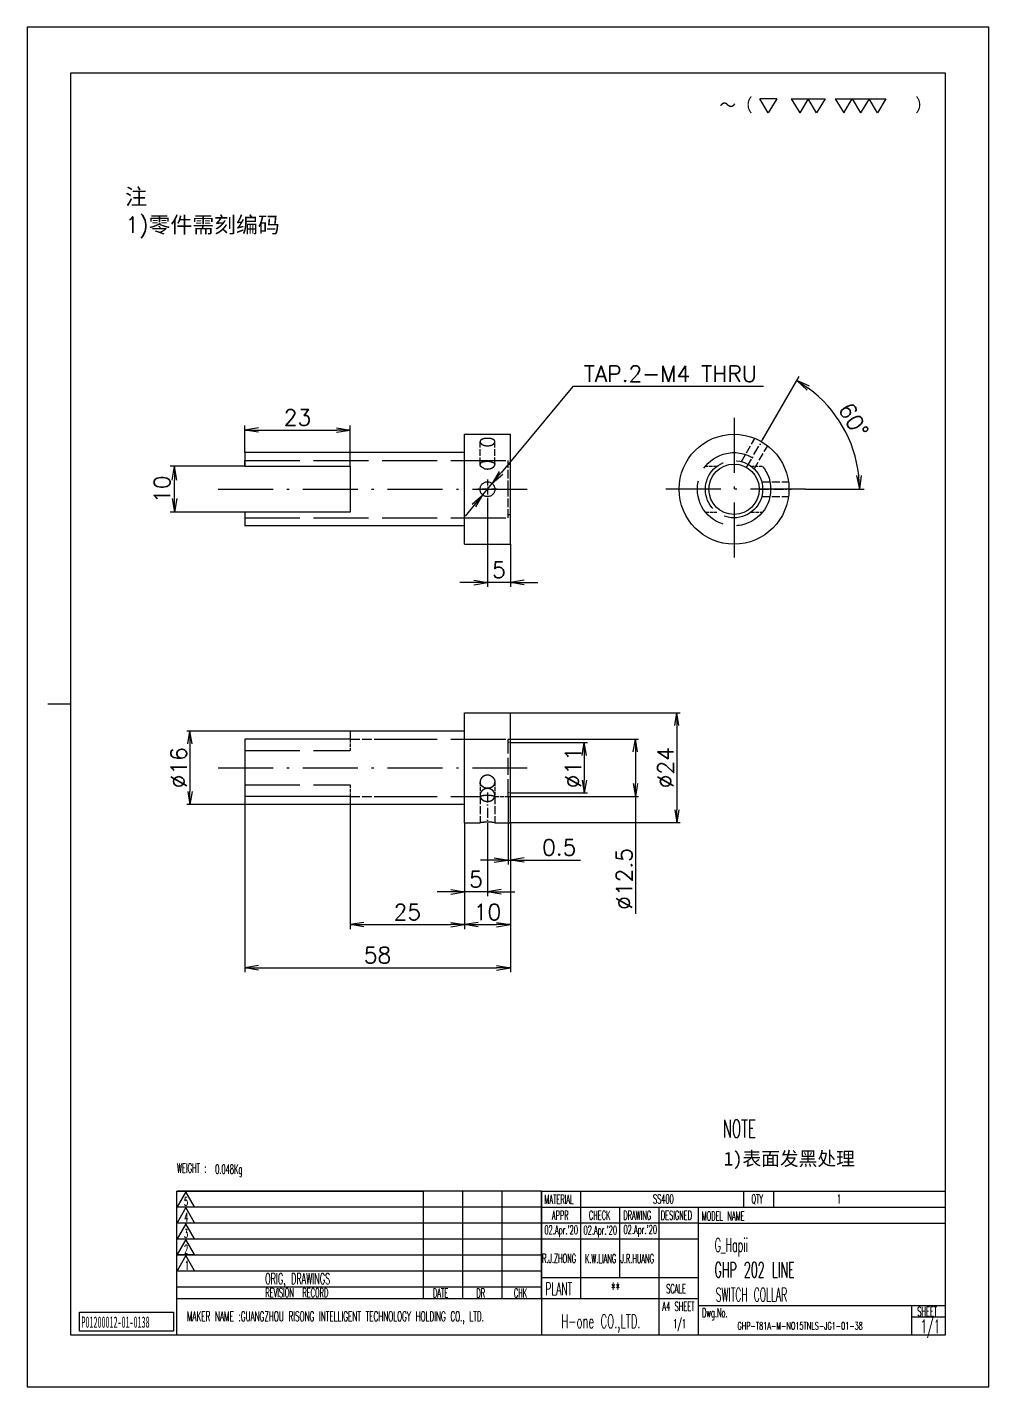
# Model space of a CAD drawing. Header units: millimetres. Extents: x -10155 to 20189, y -25550 to -22580.
# Drawn here: x 19979.5 to 20189.5, y -25547.5 to -25250.5 of the extents above; entities that cross this region are included whole.
import ezdxf
from ezdxf.enums import TextEntityAlignment as Align

# ---------------------------------------------------------------- set-up
doc = ezdxf.new("R2010")
doc.units = ezdxf.units.MM
for name, pattern in [('CENTER-HOKUTO', [23, 20, -1, 1, -1]), ('DASHDOT', [18.5, 12, -3, 0.5, -3]), ('DASHED', [15, 12, -3]), ('HIDDEN-HOKUTO', [3.8, 2.5, -1.3])]:
    doc.linetypes.add(name, pattern=pattern)
for name, color, linetype in [('6', 2, 'Continuous'), ('title_frame', 7, 'Continuous'), ('word_dim', 253, 'Continuous')]:
    doc.layers.add(name, color=color, linetype=linetype)
for name, color, linetype, lineweight in [('AM_7', 2, 'CENTER-HOKUTO', 30), ('AM_HID', 1, 'HIDDEN-HOKUTO', 25), ('AM_VIS', 7, 'Continuous', 30)]:
    doc.layers.add(name, color=color, linetype=linetype, lineweight=lineweight)
doc.styles.add('MX_NOTE_STANDARD', font='txt.shx', dxfattribs={"bigfont": 'bigfont.shx'})
doc.styles.get("Standard").update_dxf_attribs({"font": 'romans.shx', "bigfont": 'bigfont.shx'})
doc.dimstyles.new('HKT 1-1', dxfattribs={"dimtxt": 3.5, "dimasz": 3, "dimexe": 1, "dimexo": 0, "dimgap": 1, "dimtad": 3, "dimdsep": 46, "dimtxsty": 'Standard', "dimblk1": 'OPEN', "dimblk2": 'OPEN', "dimsah": 1, "dimcen": 0, "dimclrd": 256, "dimclre": 256, "dimclrt": 3, "dimazin": 2, "dimtfac": 1, "dimtmove": 0, "dimatfit": 3, "dimldrblk": 'OPEN', "dimfxl": 0, "dimtolj": 1, "dimlwd": 25, "dimlwe": 25, "dimarcsym": 0})
doc.dimstyles.new('HKT 1-1$3', dxfattribs={"dimtxt": 3.5, "dimasz": 3, "dimexe": 1, "dimexo": 0, "dimgap": 1, "dimtad": 3, "dimtoh": 1, "dimdsep": 46, "dimtxsty": 'Standard', "dimblk1": 'OPEN', "dimblk2": 'OPEN', "dimsah": 1, "dimcen": 0, "dimclrd": 256, "dimclre": 256, "dimclrt": 3, "dimazin": 2, "dimtfac": 1, "dimtmove": 0, "dimatfit": 3, "dimldrblk": 'OPEN', "dimfxl": 0, "dimtolj": 1, "dimlwd": 25, "dimlwe": 25, "dimarcsym": 0})

# ---------------------------------------------------------------- blocks, each defined once
blk = doc.blocks.new('\\M+18E64\\M+18FE3\\M+182B0\\M+18B4C\\M+18D86\\M+18169\\M+197CE\\M+1816A')
at = {"layer": '6', "color": 3}
for p, q in [((5.64, -0.64), (4.7, 0.92)), ((6.58, 0.92), (4.7, 0.92)), ((6.58, 0.92), (5.64, -0.64)), ((8.19, 0.92), (11.96, 0.92)), ((8.19, 0.92), (9.14, -0.64)), ((10.08, 0.92), (9.14, -0.64)), ((11.02, -0.64), (10.08, 0.92)), ((11.96, 0.92), (11.02, -0.64)), ((13.09, 0.92), (14.98, 0.92)), ((13.09, 0.92), (14.04, -0.64)), ((14.04, -0.64), (14.98, 0.92)), ((14.98, 0.92), (18.74, 0.92)), ((14.98, 0.92), (15.92, -0.64)), ((16.86, 0.92), (15.92, -0.64)), ((17.8, -0.64), (16.86, 0.92)), ((18.74, 0.92), (17.8, -0.64))]:
    blk.add_line(p, q, dxfattribs=at)
at = {"color": 3}
blk.add_text('\\M+18160\\M+18169\\M+18140             \\M+1816A', height=1.68, dxfattribs=at).set_placement((0.19, -0.66))
blk = doc.blocks.new('_Open')
at = {"color": 0, "lineweight": -2}
for p, q in [((-1, 0.167), (0, 0)), ((-1, -0.167), (0, 0)), ((0, 0), (-1, 0))]:
    blk.add_line(p, q, dxfattribs=at)
blk = doc.blocks.new('*D845')
at = {"layer": 'DEFPOINTS', "color": 0, "ltscale": 2}
for p in [(20011.65, -25346.46), (20026.97, -25346.46), (20026.97, -25356.46)]:
    blk.add_point(p, dxfattribs=at)
at = {"layer": 'word_dim', "lineweight": 25, "ltscale": 2}
for p, q in [((20026.97, -25346.46), (20010.65, -25346.46)), ((20011.65, -25353.46), (20011.65, -25349.46)), ((20026.97, -25356.46), (20010.65, -25356.46))]:
    blk.add_line(p, q, dxfattribs=at)
at = {"layer": 'word_dim', "lineweight": 25, "ltscale": 2, "xscale": 3, "yscale": 3, "zscale": 3}
for p, rotation in [((20011.65, -25346.46), 90), ((20011.65, -25356.46), 270)]:
    blk.add_blockref('_Open', p, dxfattribs=dict(at, rotation=rotation))
at = {"layer": 'word_dim', "color": 3, "ltscale": 2, "insert": (20008.9, -25351.46), "char_height": 3.5, "attachment_point": 5, "rotation": 90}
blk.add_mtext('\\A1;10', dxfattribs=at)
blk = doc.blocks.new('*D846')
at = {"layer": 'DEFPOINTS', "color": 0, "ltscale": 2}
for p in [(20049.97, -25338.53), (20026.97, -25343.46), (20049.97, -25346.46)]:
    blk.add_point(p, dxfattribs=at)
at = {"layer": 'word_dim', "lineweight": 25, "ltscale": 2}
for p, q in [((20026.97, -25343.46), (20026.97, -25337.53)), ((20029.97, -25338.53), (20046.97, -25338.53)), ((20049.97, -25346.46), (20049.97, -25337.53))]:
    blk.add_line(p, q, dxfattribs=at)
at = {"layer": 'word_dim', "lineweight": 25, "ltscale": 2, "xscale": 3, "yscale": 3, "zscale": 3, "rotation": 180}
blk.add_blockref('_Open', (20026.97, -25338.53), dxfattribs=at)
at = {"layer": 'word_dim', "lineweight": 25, "ltscale": 2, "xscale": 3, "yscale": 3, "zscale": 3}
blk.add_blockref('_Open', (20049.97, -25338.53), dxfattribs=at)
at = {"layer": 'word_dim', "color": 3, "ltscale": 2, "insert": (20038.47, -25335.78), "char_height": 3.5, "attachment_point": 5}
blk.add_mtext('\\A1;23', dxfattribs=at)
blk = doc.blocks.new('*D847')
at = {"layer": 'DEFPOINTS', "color": 0, "ltscale": 2}
for p in [(20079.97, -25353.57), (20084.97, -25363.46), (20079.97, -25371.82)]:
    blk.add_point(p, dxfattribs=at)
at = {"layer": 'word_dim', "lineweight": 25, "ltscale": 2}
for p, q in [((20079.97, -25353.57), (20079.97, -25372.82)), ((20084.97, -25363.46), (20084.97, -25372.82)), ((20076.97, -25371.82), (20073.97, -25371.82)), ((20084.97, -25371.82), (20079.97, -25371.82)), ((20087.97, -25371.82), (20090.97, -25371.82))]:
    blk.add_line(p, q, dxfattribs=at)
at = {"layer": 'word_dim', "lineweight": 25, "ltscale": 2, "xscale": 3, "yscale": 3, "zscale": 3}
blk.add_blockref('_Open', (20079.97, -25371.82), dxfattribs=at)
at = {"layer": 'word_dim', "lineweight": 25, "ltscale": 2, "xscale": 3, "yscale": 3, "zscale": 3, "rotation": 180}
blk.add_blockref('_Open', (20084.97, -25371.82), dxfattribs=at)
at = {"layer": 'word_dim', "color": 3, "ltscale": 2, "insert": (20082.47, -25369.07), "char_height": 3.5, "attachment_point": 5}
blk.add_mtext('\\A1;5', dxfattribs=at)
blk = doc.blocks.new('*D848')
at = {"layer": 'DEFPOINTS', "color": 0, "ltscale": 2}
for p in [(20081.01, -25350.22), (20078.94, -25352.71)]:
    blk.add_point(p, dxfattribs=at)
at = {"layer": 'word_dim', "lineweight": 25, "ltscale": 2}
for p, q in [((20098.62, -25328.99), (20082.93, -25347.91)), ((20140.22, -25328.99), (20098.62, -25328.99)), ((20078.94, -25352.71), (20081.01, -25350.22)), ((20077.02, -25355.02), (20075.11, -25357.33))]:
    blk.add_line(p, q, dxfattribs=at)
at = {"layer": 'word_dim', "lineweight": 25, "ltscale": 2, "xscale": 3, "yscale": 3, "zscale": 3}
for p, rotation in [((20081.01, -25350.22), 230.3130372418715), ((20078.94, -25352.71), 50.31303724187153)]:
    blk.add_blockref('_Open', p, dxfattribs=dict(at, rotation=rotation))
at = {"layer": 'word_dim', "color": 3, "ltscale": 2, "insert": (20119.92, -25326.24), "char_height": 3.5, "attachment_point": 5}
blk.add_mtext('\\A1;TAP{\\Fromans,bigfont|c134;.2-}M{\\Fromans,bigfont|c134;4} THRU', dxfattribs=at)
blk = doc.blocks.new('*D849')
at = {"layer": 'DEFPOINTS', "color": 0, "ltscale": 2}
for p in [(20140.07, -25340.64), (20159.56, -25342.09), (20136.54, -25346.75), (20118.21, -25351.46), (20149.41, -25351.46)]:
    blk.add_point(p, dxfattribs=at)
at = {"layer": 'word_dim', "lineweight": 25, "ltscale": 2}
for p, q in [((20140.07, -25340.64), (20148.02, -25326.87)), ((20149.41, -25351.46), (20162.22, -25351.46))]:
    blk.add_line(p, q, dxfattribs=at)
blk.add_arc((20133.81, -25351.46), 27.4, 6.2758, 53.7242, dxfattribs=at)
at = {"layer": 'word_dim', "lineweight": 25, "ltscale": 2, "xscale": 3, "yscale": 3, "zscale": 3}
for p, rotation in [((20147.52, -25327.73), 146.8621121452057), ((20161.22, -25351.46), 273.1378913697336)]:
    blk.add_blockref('_Open', p, dxfattribs=dict(at, rotation=rotation))
at = {"layer": 'word_dim', "color": 3, "ltscale": 2, "insert": (20159.93, -25336.39), "char_height": 3.5, "attachment_point": 5, "rotation": 300}
blk.add_mtext('\\A1;60°', dxfattribs=at)
blk = doc.blocks.new('*D850')
at = {"layer": 'DEFPOINTS', "color": 0, "ltscale": 2}
for p in [(20084.97, -25400.3), (20084.97, -25424.3), (20121.33, -25424.3)]:
    blk.add_point(p, dxfattribs=at)
at = {"layer": 'word_dim', "lineweight": 25, "ltscale": 2}
for p, q in [((20084.97, -25400.3), (20122.03, -25400.3)), ((20121.33, -25403.1), (20121.33, -25421.5)), ((20084.97, -25424.3), (20122.03, -25424.3))]:
    blk.add_line(p, q, dxfattribs=at)
at = {"layer": 'word_dim', "lineweight": 25, "ltscale": 2, "xscale": 2.8, "yscale": 2.8, "zscale": 2.8}
for p, rotation in [((20121.33, -25400.3), 90), ((20121.33, -25424.3), 270)]:
    blk.add_blockref('_Open', p, dxfattribs=dict(at, rotation=rotation))
at = {"layer": 'word_dim', "color": 3, "ltscale": 2, "insert": (20118.88, -25412.3), "char_height": 3.5, "attachment_point": 5, "rotation": 90}
blk.add_mtext('\\A1;%%c24', dxfattribs=at)
blk = doc.blocks.new('*D851')
at = {"layer": 'DEFPOINTS', "color": 0, "ltscale": 2}
for p in [(20084.97, -25406.8), (20084.97, -25417.8), (20101.12, -25417.8)]:
    blk.add_point(p, dxfattribs=at)
at = {"layer": 'word_dim', "lineweight": 25, "ltscale": 2}
for p, q in [((20084.97, -25406.8), (20101.82, -25406.8)), ((20101.12, -25409.6), (20101.12, -25415)), ((20084.97, -25417.8), (20101.82, -25417.8))]:
    blk.add_line(p, q, dxfattribs=at)
at = {"layer": 'word_dim', "lineweight": 25, "ltscale": 2, "xscale": 2.8, "yscale": 2.8, "zscale": 2.8}
for p, rotation in [((20101.12, -25406.8), 90), ((20101.12, -25417.8), 270)]:
    blk.add_blockref('_Open', p, dxfattribs=dict(at, rotation=rotation))
at = {"layer": 'word_dim', "color": 3, "ltscale": 2, "insert": (20098.67, -25412.3), "char_height": 3.5, "attachment_point": 5, "rotation": 90}
blk.add_mtext('\\A1;%%c11', dxfattribs=at)
blk = doc.blocks.new('*D852')
at = {"layer": 'DEFPOINTS', "color": 0, "ltscale": 2}
for p in [(20084.47, -25406.05), (20084.47, -25418.55), (20112.29, -25418.55)]:
    blk.add_point(p, dxfattribs=at)
at = {"layer": 'word_dim', "lineweight": 25, "ltscale": 2}
for p, q in [((20084.47, -25406.05), (20112.99, -25406.05)), ((20112.29, -25408.85), (20112.29, -25415.75)), ((20084.47, -25418.55), (20112.99, -25418.55)), ((20112.29, -25418.55), (20112.29, -25444.2))]:
    blk.add_line(p, q, dxfattribs=at)
at = {"layer": 'word_dim', "lineweight": 25, "ltscale": 2, "xscale": 2.8, "yscale": 2.8, "zscale": 2.8}
for p, rotation in [((20112.29, -25406.05), 90), ((20112.29, -25418.55), 270)]:
    blk.add_blockref('_Open', p, dxfattribs=dict(at, rotation=rotation))
at = {"layer": 'word_dim', "color": 3, "ltscale": 2, "insert": (20109.84, -25436.59), "char_height": 3.5, "attachment_point": 5, "rotation": 90}
blk.add_mtext('\\A1;%%c12.5', dxfattribs=at)
blk = doc.blocks.new('*D853')
at = {"layer": 'DEFPOINTS', "color": 0, "ltscale": 2}
for p in [(20084.47, -25418.55), (20084.97, -25424.3), (20084.97, -25432.46)]:
    blk.add_point(p, dxfattribs=at)
at = {"layer": 'word_dim', "lineweight": 25, "ltscale": 2}
for p, q in [((20084.47, -25418.55), (20084.47, -25433.46)), ((20084.97, -25424.3), (20084.97, -25433.46)), ((20081.47, -25432.46), (20078.47, -25432.46)), ((20084.47, -25432.46), (20084.97, -25432.46)), ((20087.97, -25432.46), (20100.31, -25432.46))]:
    blk.add_line(p, q, dxfattribs=at)
at = {"layer": 'word_dim', "lineweight": 25, "ltscale": 2, "xscale": 3, "yscale": 3, "zscale": 3}
blk.add_blockref('_Open', (20084.47, -25432.46), dxfattribs=at)
at = {"layer": 'word_dim', "lineweight": 25, "ltscale": 2, "xscale": 3, "yscale": 3, "zscale": 3, "rotation": 180}
blk.add_blockref('_Open', (20084.97, -25432.46), dxfattribs=at)
at = {"layer": 'word_dim', "color": 3, "ltscale": 2, "insert": (20095.64, -25429.71), "char_height": 3.5, "attachment_point": 5}
blk.add_mtext('\\A1;0.5', dxfattribs=at)
blk = doc.blocks.new('*D854')
at = {"layer": 'DEFPOINTS', "color": 0, "ltscale": 2}
for p in [(20074.97, -25424.3), (20079.97, -25424.9), (20074.97, -25439.39)]:
    blk.add_point(p, dxfattribs=at)
at = {"layer": 'word_dim', "lineweight": 25, "ltscale": 2}
for p, q in [((20074.97, -25424.3), (20074.97, -25440.39)), ((20079.97, -25424.9), (20079.97, -25440.39)), ((20071.97, -25439.39), (20068.97, -25439.39)), ((20079.97, -25439.39), (20074.97, -25439.39)), ((20082.97, -25439.39), (20085.97, -25439.39))]:
    blk.add_line(p, q, dxfattribs=at)
at = {"layer": 'word_dim', "lineweight": 25, "ltscale": 2, "xscale": 3, "yscale": 3, "zscale": 3}
blk.add_blockref('_Open', (20074.97, -25439.39), dxfattribs=at)
at = {"layer": 'word_dim', "lineweight": 25, "ltscale": 2, "xscale": 3, "yscale": 3, "zscale": 3, "rotation": 180}
blk.add_blockref('_Open', (20079.97, -25439.39), dxfattribs=at)
at = {"layer": 'word_dim', "color": 3, "ltscale": 2, "insert": (20077.47, -25436.64), "char_height": 3.5, "attachment_point": 5}
blk.add_mtext('\\A1;5', dxfattribs=at)
blk = doc.blocks.new('*D855')
at = {"layer": 'DEFPOINTS', "color": 0, "ltscale": 2}
for p in [(20074.97, -25424.3), (20084.97, -25424.3), (20084.97, -25446.58)]:
    blk.add_point(p, dxfattribs=at)
at = {"layer": 'word_dim', "lineweight": 25, "ltscale": 2}
for p, q in [((20074.97, -25424.3), (20074.97, -25447.58)), ((20084.97, -25424.3), (20084.97, -25447.58)), ((20077.97, -25446.58), (20081.97, -25446.58))]:
    blk.add_line(p, q, dxfattribs=at)
at = {"layer": 'word_dim', "lineweight": 25, "ltscale": 2, "xscale": 3, "yscale": 3, "zscale": 3, "rotation": 180}
blk.add_blockref('_Open', (20074.97, -25446.58), dxfattribs=at)
at = {"layer": 'word_dim', "lineweight": 25, "ltscale": 2, "xscale": 3, "yscale": 3, "zscale": 3}
blk.add_blockref('_Open', (20084.97, -25446.58), dxfattribs=at)
at = {"layer": 'word_dim', "color": 3, "ltscale": 2, "insert": (20079.97, -25443.83), "char_height": 3.5, "attachment_point": 5}
blk.add_mtext('\\A1;10', dxfattribs=at)
blk = doc.blocks.new('*D856')
at = {"layer": 'DEFPOINTS', "color": 0, "ltscale": 2}
for p in [(20049.97, -25420.3), (20074.97, -25424.3), (20074.97, -25446.58)]:
    blk.add_point(p, dxfattribs=at)
at = {"layer": 'word_dim', "lineweight": 25, "ltscale": 2}
for p, q in [((20049.97, -25420.3), (20049.97, -25447.58)), ((20074.97, -25424.3), (20074.97, -25447.58)), ((20052.97, -25446.58), (20071.97, -25446.58))]:
    blk.add_line(p, q, dxfattribs=at)
at = {"layer": 'word_dim', "lineweight": 25, "ltscale": 2, "xscale": 3, "yscale": 3, "zscale": 3, "rotation": 180}
blk.add_blockref('_Open', (20049.97, -25446.58), dxfattribs=at)
at = {"layer": 'word_dim', "lineweight": 25, "ltscale": 2, "xscale": 3, "yscale": 3, "zscale": 3}
blk.add_blockref('_Open', (20074.97, -25446.58), dxfattribs=at)
at = {"layer": 'word_dim', "color": 3, "ltscale": 2, "insert": (20062.47, -25443.83), "char_height": 3.5, "attachment_point": 5}
blk.add_mtext('\\A1;25', dxfattribs=at)
blk = doc.blocks.new('*D857')
at = {"layer": 'DEFPOINTS', "color": 0, "ltscale": 2}
for p in [(20026.97, -25418.55), (20084.97, -25424.3), (20084.97, -25455.99)]:
    blk.add_point(p, dxfattribs=at)
at = {"layer": 'word_dim', "lineweight": 25, "ltscale": 2}
for p, q in [((20026.97, -25418.55), (20026.97, -25456.99)), ((20084.97, -25424.3), (20084.97, -25456.99)), ((20029.97, -25455.99), (20081.97, -25455.99))]:
    blk.add_line(p, q, dxfattribs=at)
at = {"layer": 'word_dim', "lineweight": 25, "ltscale": 2, "xscale": 3, "yscale": 3, "zscale": 3, "rotation": 180}
blk.add_blockref('_Open', (20026.97, -25455.99), dxfattribs=at)
at = {"layer": 'word_dim', "lineweight": 25, "ltscale": 2, "xscale": 3, "yscale": 3, "zscale": 3}
blk.add_blockref('_Open', (20084.97, -25455.99), dxfattribs=at)
at = {"layer": 'word_dim', "color": 3, "ltscale": 2, "insert": (20055.97, -25453.24), "char_height": 3.5, "attachment_point": 5}
blk.add_mtext('\\A1;58', dxfattribs=at)
blk = doc.blocks.new('*D858')
at = {"layer": 'DEFPOINTS', "color": 0, "ltscale": 2}
for p in [(20049.97, -25404.3), (20015, -25420.3), (20049.97, -25420.3)]:
    blk.add_point(p, dxfattribs=at)
at = {"layer": 'word_dim', "lineweight": 25, "ltscale": 2}
for p, q in [((20049.97, -25404.3), (20014.3, -25404.3)), ((20015, -25407.1), (20015, -25417.5)), ((20049.97, -25420.3), (20014.3, -25420.3))]:
    blk.add_line(p, q, dxfattribs=at)
at = {"layer": 'word_dim', "lineweight": 25, "ltscale": 2, "xscale": 2.8, "yscale": 2.8, "zscale": 2.8}
for p, rotation in [((20015, -25404.3), 90), ((20015, -25420.3), 270)]:
    blk.add_blockref('_Open', p, dxfattribs=dict(at, rotation=rotation))
at = {"layer": 'word_dim', "color": 3, "ltscale": 2, "insert": (20012.55, -25412.3), "char_height": 3.5, "attachment_point": 5, "rotation": 90}
blk.add_mtext('\\A1;%%c16', dxfattribs=at)

msp = doc.modelspace()

# ---------------------------------------------------------------- linework, layer by layer
at = {"linetype": 'Continuous'}
msp.add_line((20126.055, -25511.785), (20179.955, -25511.785), dxfattribs=at)
at = {"layer": 'AM_7', "linetype": 'DASHDOT'}
for p, q in [((20133.815, -25335.863), (20133.815, -25367.063)), ((20021.174, -25351.463), (20090.775, -25351.463)), ((20149.415, -25351.463), (20118.215, -25351.463)), ((20021.174, -25412.303), (20090.775, -25412.303))]:
    msp.add_line(p, q, dxfattribs=at)
at = {"layer": 'AM_7', "linetype": 'DASHDOT', "ltscale": 0.176385}
for p, q in [((20136.539, -25346.745), (20140.066, -25340.635)), ((20139.263, -25351.463), (20146.318, -25351.463))]:
    msp.add_line(p, q, dxfattribs=at)
at = {"layer": 'AM_7', "linetype": 'DASHDOT', "ltscale": 0.105365}
for p, q in [((20082.082, -25351.463), (20077.867, -25351.463)), ((20079.975, -25349.356), (20079.975, -25353.571))]:
    msp.add_line(p, q, dxfattribs=at)
at = {"layer": 'AM_7', "linetype": 'DASHDOT', "ltscale": 0.178893}
msp.add_line((20079.975, -25417.744), (20079.975, -25424.9), dxfattribs=at)
at = {"layer": 'AM_HID', "linetype": 'DASHED', "ltscale": 0.124491}
for p, q in [((20078.354, -25346.051), (20078.354, -25341.071)), ((20081.596, -25346.051), (20081.596, -25341.071))]:
    msp.add_line(p, q, dxfattribs=at)
at = {"layer": 'AM_HID', "linetype": 'DASHED', "ltscale": 0.146346}
msp.add_line((20135.429, -25345.426), (20138.356, -25340.356), dxfattribs=at)
at = {"layer": 'AM_HID', "linetype": 'DASHED', "ltscale": 0.146347}
for p, q in [((20138.237, -25347.047), (20141.163, -25341.977)), ((20139.851, -25349.842), (20145.705, -25349.842)), ((20139.851, -25353.084), (20145.705, -25353.084))]:
    msp.add_line(p, q, dxfattribs=at)
at = {"layer": 'AM_HID', "linetype": 'DASHED'}
for p, q in [((20026.975, -25345.213), (20056.975, -25345.213)), ((20056.975, -25345.213), (20084.475, -25345.213)), ((20026.975, -25357.713), (20084.475, -25357.713)), ((20049.975, -25406.058), (20026.975, -25406.058)), ((20056.975, -25406.053), (20084.475, -25406.053)), ((20026.975, -25408.553), (20049.975, -25408.553)), ((20026.975, -25408.553), (20049.975, -25408.553)), ((20026.975, -25416.053), (20049.975, -25416.053)), ((20026.975, -25416.053), (20049.975, -25416.053)), ((20056.975, -25418.553), (20078.354, -25418.553))]:
    msp.add_line(p, q, dxfattribs=at)
at = {"layer": 'AM_HID', "linetype": 'DASHED', "ltscale": 0.15625}
for p, q in [((20084.475, -25351.463), (20084.475, -25345.213)), ((20084.475, -25357.713), (20084.475, -25351.463))]:
    msp.add_line(p, q, dxfattribs=at)
at = {"layer": 'AM_HID', "linetype": 'DASHED', "ltscale": 0.0125}
for p, q in [((20084.475, -25345.963), (20084.975, -25345.963)), ((20084.475, -25356.963), (20084.975, -25356.963)), ((20084.975, -25406.803), (20084.475, -25406.803)), ((20084.975, -25417.803), (20084.475, -25417.803))]:
    msp.add_line(p, q, dxfattribs=at)
at = {"layer": 'AM_HID', "linetype": 'DASHED', "ltscale": 0.062375}
for p, q in [((20130.065, -25346.463), (20127.57, -25346.463)), ((20140.06, -25346.463), (20137.565, -25346.463)), ((20127.57, -25356.463), (20130.065, -25356.463)), ((20137.565, -25356.463), (20140.06, -25356.463)), ((20049.975, -25406.058), (20049.975, -25408.553)), ((20049.975, -25416.053), (20049.975, -25418.548))]:
    msp.add_line(p, q, dxfattribs=at)
at = {"layer": 'AM_HID', "linetype": 'DASHED', "ltscale": 0.175}
for p, q in [((20049.975, -25406.053), (20056.975, -25406.053)), ((20049.975, -25418.553), (20056.975, -25418.553))]:
    msp.add_line(p, q, dxfattribs=at)
at = {"layer": 'AM_HID', "linetype": 'DASHED', "ltscale": 0.3125}
msp.add_line((20084.475, -25418.553), (20084.475, -25406.053), dxfattribs=at)
at = {"layer": 'AM_HID', "linetype": 'DASHED', "ltscale": 0.071875}
for p, q in [((20078.354, -25415.428), (20078.354, -25418.303)), ((20081.596, -25415.428), (20081.596, -25418.303))]:
    msp.add_line(p, q, dxfattribs=at)
at = {"layer": 'AM_HID', "linetype": 'DASHED', "ltscale": 0.14375}
for p, q in [((20078.354, -25418.553), (20078.354, -25424.303)), ((20081.596, -25418.553), (20081.596, -25424.303))]:
    msp.add_line(p, q, dxfattribs=at)
at = {"layer": 'AM_HID', "linetype": 'DASHED', "ltscale": 0.071975}
msp.add_line((20081.596, -25418.553), (20084.475, -25418.553), dxfattribs=at)
at = {"layer": 'AM_HID', "linetype": 'DASHED'}
for centre, radius in [((20133.815, -25351.463), 8), ((20133.815, -25351.463), 6.25), ((20079.975, -25351.463), 1.621)]:
    msp.add_circle(centre, radius, dxfattribs=at)
for centre, radius, start, end in [((20079.977, -25424.603), 6.263, 82.89061, 105.01768), ((20080.07, -25425.121), 6.788, 97.38568, 104.64683), ((20079.973, -25424.603), 6.263, 74.98232, 97.10939), ((20079.879, -25425.121), 6.788, 75.35317, 82.61432), ((20079.994, -25436.397), 12.204, 93.89373, 96.6056), ((20079.972, -25436.166), 11.972, 86.26382, 88.54924), ((20079.962, -25436.328), 12.135, 84.50403, 86.26584)]:
    msp.add_arc(centre, radius, start, end, dxfattribs=at)
for points, knots in [([(20080.752, -25340.433), (20080.512, -25340.381), (20080.25, -25340.353), (20079.981, -25340.344), (20079.456, -25340.366), (20078.981, -25340.472), (20078.768, -25340.547), (20078.522, -25340.691), (20078.394, -25340.879), (20078.367, -25340.941), (20078.354, -25341.005), (20078.354, -25341.071)], [0, 0, 0, 0, 0, 0, 2.3767685, 2.3767685, 2.3767685, 4.6626699, 4.6626699, 4.6626699, 5.6908897, 5.6908897, 5.6908897, 5.6908897, 5.6908897, 5.6908897]), ([(20078.354, -25341.071), (20078.354, -25341.16), (20078.378, -25341.251), (20078.426, -25341.341), (20078.568, -25341.521), (20078.783, -25341.675), (20078.911, -25341.746), (20079.05, -25341.807), (20079.198, -25341.856)], [0, 0, 0, 0, 0, 0, 1.3452363, 1.3452363, 1.3452363, 2.7879598, 2.7879598, 2.7879598, 2.7879598, 2.7879598, 2.7879598]), ([(20079.198, -25341.856), (20079.437, -25341.934), (20079.698, -25341.984), (20079.97, -25341.998), (20080.499, -25341.957), (20080.973, -25341.792), (20081.183, -25341.682), (20081.427, -25341.49), (20081.555, -25341.273), (20081.582, -25341.205), (20081.596, -25341.137), (20081.596, -25341.071)], [0, 0, 0, 0, 0, 0, 2.3850246, 2.3850246, 2.3850246, 4.6978305, 4.6978305, 4.6978305, 5.7341209, 5.7341209, 5.7341209, 5.7341209, 5.7341209, 5.7341209]), ([(20081.596, -25341.071), (20081.596, -25340.983), (20081.572, -25340.898), (20081.524, -25340.819), (20081.382, -25340.669), (20081.165, -25340.554), (20081.037, -25340.505), (20080.899, -25340.465), (20080.752, -25340.433)], [0, 0, 0, 0, 0, 0, 1.3334533, 1.3334533, 1.3334533, 2.7530209, 2.7530209, 2.7530209, 2.7530209, 2.7530209, 2.7530209]), ([(20080.752, -25345.481), (20080.451, -25345.432), (20080.114, -25345.415), (20079.777, -25345.415), (20079.216, -25345.451), (20078.759, -25345.577), (20078.597, -25345.647), (20078.44, -25345.77), (20078.371, -25345.926), (20078.359, -25345.966), (20078.354, -25346.008), (20078.354, -25346.051)], [0, 0, 0, 0, 0, 0, 2.9861481, 2.9861481, 2.9861481, 5.0374249, 5.0374249, 5.0374249, 5.7087759, 5.7087759, 5.7087759, 5.7087759, 5.7087759, 5.7087759]), ([(20080.752, -25345.481), (20080.955, -25345.514), (20081.143, -25345.561), (20081.309, -25345.625), (20081.486, -25345.745), (20081.571, -25345.902), (20081.588, -25345.95), (20081.596, -25346), (20081.596, -25346.051)], [0, 0, 0, 0, 0, 0, 1.9665584, 1.9665584, 1.9665584, 2.7450088, 2.7450088, 2.7450088, 2.7450088, 2.7450088, 2.7450088]), ([(20079.198, -25346.904), (20078.992, -25346.825), (20078.804, -25346.721), (20078.641, -25346.597), (20078.465, -25346.407), (20078.379, -25346.212), (20078.362, -25346.157), (20078.354, -25346.103), (20078.354, -25346.051)], [0, 0, 0, 0, 0, 0, 2.0218675, 2.0218675, 2.0218675, 2.8139921, 2.8139921, 2.8139921, 2.8139921, 2.8139921, 2.8139921]), ([(20079.198, -25346.904), (20079.437, -25346.996), (20079.7, -25347.054), (20079.974, -25347.071), (20080.508, -25347.021), (20080.981, -25346.826), (20081.188, -25346.699), (20081.429, -25346.485), (20081.555, -25346.257), (20081.582, -25346.186), (20081.596, -25346.117), (20081.596, -25346.051)], [0, 0, 0, 0, 0, 0, 2.4051669, 2.4051669, 2.4051669, 4.7407244, 4.7407244, 4.7407244, 5.7841565, 5.7841565, 5.7841565, 5.7841565, 5.7841565, 5.7841565]), ([(20080.752, -25414.114), (20080.574, -25414.019), (20080.382, -25413.949), (20080.179, -25413.911), (20079.77, -25413.899), (20079.378, -25414.011), (20079.192, -25414.097), (20078.854, -25414.319), (20078.599, -25414.624), (20078.498, -25414.792), (20078.403, -25415.024), (20078.363, -25415.261), (20078.357, -25415.317), (20078.354, -25415.373), (20078.354, -25415.428)], [0, 0, 0, 0, 0, 0, 1.8178636, 1.8178636, 1.8178636, 3.6352769, 3.6352769, 3.6352769, 5.4311134, 5.4311134, 5.4311134, 5.980249, 5.980249, 5.980249, 5.980249, 5.980249, 5.980249]), ([(20080.752, -25414.114), (20080.934, -25414.212), (20081.099, -25414.337), (20081.244, -25414.485), (20081.438, -25414.758), (20081.55, -25415.061), (20081.58, -25415.184), (20081.596, -25415.307), (20081.596, -25415.428)], [0, 0, 0, 0, 0, 0, 1.8181494, 1.8181494, 1.8181494, 2.9961376, 2.9961376, 2.9961376, 2.9961376, 2.9961376, 2.9961376]), ([(20079.198, -25416.578), (20079.018, -25416.505), (20078.852, -25416.408), (20078.706, -25416.289), (20078.51, -25416.057), (20078.398, -25415.781), (20078.369, -25415.666), (20078.354, -25415.548), (20078.354, -25415.428)], [0, 0, 0, 0, 0, 0, 1.774684, 1.774684, 1.774684, 2.9336358, 2.9336358, 2.9336358, 2.9336358, 2.9336358, 2.9336358]), ([(20080.752, -25417.029), (20080.574, -25416.939), (20080.382, -25416.875), (20080.182, -25416.839), (20079.775, -25416.827), (20079.383, -25416.93), (20079.196, -25417.01), (20078.857, -25417.219), (20078.6, -25417.512), (20078.498, -25417.675), (20078.403, -25417.902), (20078.363, -25418.137), (20078.357, -25418.193), (20078.354, -25418.248), (20078.354, -25418.303)], [0, 0, 0, 0, 0, 0, 1.8043751, 1.8043751, 1.8043751, 3.6101012, 3.6101012, 3.6101012, 5.3892178, 5.3892178, 5.3892178, 5.9363529, 5.9363529, 5.9363529, 5.9363529, 5.9363529, 5.9363529]), ([(20079.198, -25416.578), (20079.436, -25416.676), (20079.7, -25416.733), (20079.974, -25416.749), (20080.513, -25416.701), (20080.987, -25416.494), (20081.193, -25416.352), (20081.433, -25416.087), (20081.556, -25415.764), (20081.583, -25415.654), (20081.596, -25415.542), (20081.596, -25415.428)], [0, 0, 0, 0, 0, 0, 2.4045616, 2.4045616, 2.4045616, 4.76859, 4.76859, 4.76859, 5.8977761, 5.8977761, 5.8977761, 5.8977761, 5.8977761, 5.8977761]), ([(20081.596, -25418.303), (20081.596, -25418.121), (20081.561, -25417.936), (20081.493, -25417.757), (20081.329, -25417.478), (20081.093, -25417.247), (20080.987, -25417.163), (20080.873, -25417.09), (20080.752, -25417.029)], [0, 0, 0, 0, 0, 0, 1.7682818, 1.7682818, 1.7682818, 2.9713004, 2.9713004, 2.9713004, 2.9713004, 2.9713004, 2.9713004]), ([(20078.354, -25418.303), (20078.354, -25418.454), (20078.377, -25418.604), (20078.424, -25418.748), (20078.563, -25419.02), (20078.781, -25419.246), (20078.908, -25419.344), (20079.048, -25419.427), (20079.198, -25419.493)], [0, 0, 0, 0, 0, 0, 1.4597251, 1.4597251, 1.4597251, 2.9385014, 2.9385014, 2.9385014, 2.9385014, 2.9385014, 2.9385014]), ([(20079.198, -25419.493), (20079.435, -25419.598), (20079.698, -25419.66), (20079.971, -25419.678), (20080.509, -25419.627), (20080.983, -25419.404), (20081.191, -25419.252), (20081.431, -25418.973), (20081.555, -25418.642), (20081.582, -25418.531), (20081.596, -25418.417), (20081.596, -25418.303)], [0, 0, 0, 0, 0, 0, 2.3970132, 2.3970132, 2.3970132, 4.7647152, 4.7647152, 4.7647152, 5.893943, 5.893943, 5.893943, 5.893943, 5.893943, 5.893943])]:
    msp.add_open_spline(points, degree=5, knots=knots, dxfattribs=at)
at = {"layer": 'AM_VIS', "ltscale": 0.25}
for p, q in [((20074.975, -25339.463), (20084.975, -25339.463)), ((20074.975, -25363.463), (20084.975, -25363.463)), ((20074.975, -25400.303), (20084.975, -25400.303))]:
    msp.add_line(p, q, dxfattribs=at)
at = {"layer": 'AM_VIS', "ltscale": 0.3}
for p, q in [((20074.975, -25351.463), (20074.975, -25339.463)), ((20084.975, -25351.463), (20084.975, -25339.463)), ((20074.975, -25363.463), (20074.975, -25351.463)), ((20084.975, -25363.463), (20084.975, -25351.463)), ((20074.975, -25412.303), (20074.975, -25400.303)), ((20084.975, -25412.303), (20084.975, -25400.303)), ((20074.975, -25424.303), (20074.975, -25412.303)), ((20084.975, -25424.303), (20084.975, -25412.303))]:
    msp.add_line(p, q, dxfattribs=at)
at = {"layer": 'AM_VIS', "ltscale": 0.075}
for p, q in [((20026.975, -25343.463), (20026.975, -25346.463)), ((20026.975, -25356.463), (20026.975, -25359.463))]:
    msp.add_line(p, q, dxfattribs=at)
at = {"layer": 'AM_VIS'}
for p, q in [((20056.975, -25343.463), (20026.975, -25343.463)), ((20049.975, -25346.463), (20026.975, -25346.463)), ((20049.975, -25356.463), (20026.975, -25356.463)), ((20056.975, -25359.463), (20026.975, -25359.463)), ((20049.975, -25406.058), (20026.975, -25406.058)), ((20026.975, -25418.548), (20049.975, -25418.548)), ((20026.975, -25418.548), (20049.975, -25418.548))]:
    msp.add_line(p, q, dxfattribs=at)
at = {"layer": 'AM_VIS', "ltscale": 0.03125}
msp.add_line((20026.975, -25346.463), (20026.975, -25345.213), dxfattribs=at)
at = {"layer": 'AM_VIS', "ltscale": 0.45}
for p, q in [((20074.975, -25343.463), (20056.975, -25343.463)), ((20074.975, -25359.463), (20056.975, -25359.463)), ((20074.975, -25404.303), (20056.975, -25404.303)), ((20074.975, -25420.303), (20056.975, -25420.303))]:
    msp.add_line(p, q, dxfattribs=at)
at = {"layer": 'AM_VIS', "ltscale": 0.125}
for p, q in [((20049.975, -25346.463), (20049.975, -25351.463)), ((20049.975, -25351.463), (20049.975, -25356.463))]:
    msp.add_line(p, q, dxfattribs=at)
at = {"layer": 'AM_VIS', "ltscale": 0.043875}
for p, q in [((20049.975, -25404.303), (20049.975, -25406.058)), ((20049.975, -25418.548), (20049.975, -25420.303))]:
    msp.add_line(p, q, dxfattribs=at)
at = {"layer": 'AM_VIS', "ltscale": 0.175}
for p, q in [((20056.975, -25404.303), (20049.975, -25404.303)), ((20056.975, -25420.303), (20049.975, -25420.303))]:
    msp.add_line(p, q, dxfattribs=at)
at = {"layer": 'AM_VIS', "ltscale": 0.31225}
msp.add_line((20026.975, -25406.058), (20026.975, -25418.548), dxfattribs=at)
at = {"layer": 'AM_VIS', "ltscale": 0.000105307}
msp.add_line((20049.975, -25406.058), (20049.975, -25406.053), dxfattribs=at)
at = {"layer": 'AM_VIS', "ltscale": 0.084475}
for p, q in [((20074.975, -25424.303), (20078.354, -25424.303)), ((20081.596, -25424.303), (20084.975, -25424.303))]:
    msp.add_line(p, q, dxfattribs=at)
at = {"layer": 'AM_VIS', "ltscale": 0.005945}
msp.add_line((20078.59, -25424.274), (20078.354, -25424.303), dxfattribs=at)
at = {"layer": 'AM_VIS'}
for radius in [12, 5.5]:
    msp.add_circle((20133.815, -25351.463), radius, dxfattribs=at)
for centre, radius, start, end in [((20080.019, -25436.679), 12.488, 93.77302, 97.6649), ((20079.975, -25436.107), 11.913, 88.55847, 93.90008), ((20079.972, -25436.242), 12.049, 82.2549, 93.68525), ((20079.931, -25436.621), 12.43, 82.30325, 84.49328)]:
    msp.add_arc(centre, radius, start, end, dxfattribs=at)
at = {"layer": 'title_frame'}
for p, q in [((19988.955, -25260.535), (20179.955, -25260.535)), ((19988.955, -25536.285), (19988.955, -25260.535)), ((19993.955, -25260.535), (20179.955, -25260.535)), ((20179.955, -25260.535), (20179.955, -25536.285)), ((19988.955, -25398.41), (19983.955, -25398.41)), ((20012.13, -25536.285), (20012.13, -25504.785)), ((20012.13, -25504.785), (20066.03, -25504.785)), ((20091.755, -25504.785), (20012.13, -25504.785)), ((20014.11, -25504.909), (20012.231, -25508.231)), ((20015.99, -25508.231), (20014.11, -25504.909)), ((20066.03, -25528.285), (20066.03, -25504.785)), ((20074.605, -25528.285), (20074.605, -25504.785)), ((20074.605, -25528.285), (20074.605, -25504.785)), ((20083.18, -25528.285), (20083.18, -25504.785)), ((20083.18, -25528.285), (20083.18, -25504.785)), ((20091.755, -25504.785), (20091.755, -25508.285)), ((20091.755, -25528.285), (20091.755, -25504.785)), ((20091.755, -25504.785), (20091.755, -25536.285)), ((20091.755, -25504.785), (20091.755, -25536.285)), ((20091.755, -25504.785), (20179.955, -25504.785)), ((20100.33, -25528.285), (20100.33, -25504.785)), ((20135.855, -25504.785), (20135.855, -25508.285)), ((20142.428, -25504.785), (20142.428, -25508.285)), ((20066.03, -25508.285), (20012.13, -25508.285)), ((20091.755, -25508.285), (20012.13, -25508.285)), ((20012.231, -25508.231), (20015.99, -25508.231)), ((20014.11, -25508.386), (20012.231, -25511.708)), ((20015.99, -25511.708), (20014.11, -25508.386)), ((20091.755, -25508.285), (20179.955, -25508.285)), ((20108.905, -25523.689), (20108.905, -25508.285)), ((20117.48, -25536.285), (20117.48, -25508.285)), ((20126.055, -25536.285), (20126.055, -25508.285)), ((20066.03, -25511.785), (20012.13, -25511.785)), ((20091.755, -25511.785), (20012.13, -25511.785)), ((20012.231, -25511.708), (20015.99, -25511.708)), ((20014.11, -25511.915), (20012.231, -25515.237)), ((20015.99, -25515.237), (20014.11, -25511.915)), ((20126.055, -25511.785), (20091.755, -25511.785)), ((20012.231, -25515.237), (20015.99, -25515.237)), ((20066.03, -25515.285), (20012.13, -25515.285)), ((20091.755, -25515.285), (20012.13, -25515.285)), ((20014.11, -25515.329), (20012.231, -25518.651)), ((20015.99, -25518.651), (20014.11, -25515.329)), ((20126.055, -25515.285), (20091.755, -25515.285)), ((20066.03, -25518.785), (20012.13, -25518.785)), ((20091.755, -25518.785), (20012.13, -25518.785)), ((20012.231, -25518.651), (20015.99, -25518.651)), ((20014.11, -25518.858), (20012.231, -25522.18)), ((20015.99, -25522.18), (20014.11, -25518.858)), ((20066.03, -25522.285), (20012.13, -25522.285)), ((20091.755, -25522.285), (20012.13, -25522.285)), ((20012.231, -25522.18), (20015.99, -25522.18)), ((20091.755, -25523.689), (20126.055, -25523.689)), ((20066.03, -25525.785), (20012.13, -25525.785)), ((20091.755, -25525.785), (20012.13, -25525.785)), ((20091.755, -25528.285), (20012.13, -25528.285)), ((20126.055, -25528.285), (20091.755, -25528.285)), ((20126.055, -25529.785), (20179.955, -25529.785)), ((20172.605, -25529.785), (20172.605, -25536.285)), ((19990.899, -25531.213), (20011.427, -25531.213)), ((19990.899, -25535.414), (19990.899, -25531.213)), ((20011.427, -25531.213), (20011.427, -25535.414)), ((20172.605, -25532.285), (20179.955, -25532.285)), ((20011.427, -25535.414), (19990.899, -25535.414)), ((20179.955, -25536.285), (19988.955, -25536.285)), ((20179.955, -25536.285), (20126.055, -25536.285))]:
    msp.add_line(p, q, dxfattribs=at)
at = {"layer": 'title_frame', "color": 4}
msp.add_lwpolyline([(19979.455, -25547.535), (20189.455, -25547.535), (20189.455, -25250.535), (19979.455, -25250.535)], close=True, dxfattribs=at)

# ---------------------------------------------------------------- block references
at = {"layer": 'title_frame', "xscale": 1.959999999999127, "yscale": 1.959999999999127, "zscale": 1.96}
msp.add_blockref('\\M+18E64\\M+18FE3\\M+182B0\\M+18B4C\\M+18D86\\M+18169\\M+197CE\\M+1816A', (20130.247, -25268), dxfattribs=at)

# ---------------------------------------------------------------- texts
at = {"ltscale": 2, "char_height": 3.5, "attachment_point": 1}
for s, insert, width in [('{\\fSimSun|b0|i0|c134|p2;\\C3;注}', (20000.861, -25285.811), 10.36469), ('{\\Fromans,bigfont|c134;\\C3;1)\\fSimSun|b0|i0|c134|p2;零件需刻编码}', (20000.861, -25291.942), 96.90613)]:
    msp.add_mtext(s, dxfattribs=dict(at, insert=insert, width=width))
at = {"linetype": 'Continuous', "insert": (20129.607, -25517.053), "char_height": 3, "width": 50.9, "attachment_point": 4}
msp.add_mtext('{\\W0.5;\\C3;G_Hapii }', dxfattribs=at)
at = {"color": 3, "linetype": 'Continuous', "insert": (20134.563, -25533.423), "char_height": 1.6, "width": 37.13137, "attachment_point": 1}
msp.add_mtext('{\\W0.65;GHP-T81A-M-NO15TNLS-JG1-01-38}', dxfattribs=at)
at = {"layer": 'title_frame', "color": 3, "style": 'MX_NOTE_STANDARD'}
for s, height, width, p in [('NOTE', 3.92, 0.545, (20131.35, -25493.109)), ('WEIGHT : ', 2, 0.5341, (20012.155, -25500.759)), ('0.048Kg', 2, 0.5341, (20020.497, -25500.992)), ('5', 1.918, 0.5341, (20013.716, -25508.005)), ('MATERIAL', 1.9728, 0.5341, (20092.427, -25507.572)), ('SS400', 1.9728, 0.5341, (20116.129, -25507.487)), ('QTY', 1.9728, 0.5341, (20137.628, -25507.487)), ('1', 1.973, 0.5341, (20156.256, -25507.487)), ('APPR', 1.9728, 0.5341, (20094.023, -25511.044)), ('CHECK', 1.9728, 0.5341, (20102.119, -25511.044)), ('DRAWING', 1.9728, 0.5341, (20109.638, -25511.044)), ('DESIGNED', 1.9728, 0.5341, (20117.83, -25511.044)), ('MODEL NAME', 1.9728, 0.5341, (20126.758, -25511.194)), ('4', 1.918, 0.5341, (20013.716, -25511.482)), ("02.Apr.'20", 1.9, 0.5341, (20109.664, -25514.143)), ('3', 1.918, 0.5341, (20013.716, -25515.012)), ("02.Apr.'20", 1.9, 0.5341, (20092.402, -25514.209)), ("02.Apr.'20", 1.9, 0.5341, (20100.931, -25514.253)), ('2', 1.918, 0.5341, (20013.716, -25518.425)), ('1', 1.918, 0.5341, (20013.912, -25521.955)), ('GHP 202 LINE', 3.3, 0.5341, (20129.569, -25523.622)), ('ORIG, DRAWINGS', 2.4112, 0.5341, (20031.404, -25525.123)), ('REVISION  RECORD', 1.9728, 0.5341, (20031.454, -25527.961)), ('DATE', 1.9728, 0.5341, (20068.068, -25528.043)), ('DR', 1.9728, 0.5341, (20077.562, -25528.053)), ('CHK', 1.9728, 0.5341, (20085.738, -25528.02)), ('PLANT', 2.74, 0.5341, (20092.591, -25527.516)), ('**', 2.74, 0.5341, (20106.948, -25527.516)), ('SCALE', 1.9728, 0.5341, (20119.006, -25527.066)), ('SWITCH COLLAR', 2.94, 0.5, (20129.817, -25528.886)), ('A4 SHEET', 1.9728, 0.5341, (20118.185, -25530.962)), ('SHEET', 1.9728, 0.5341, (20173.845, -25532.073)), ('MAKER NAME :GUANGZHOU RISONG INTELLIGENT TECHNOLOGY HOLDING CO., LTD.', 2.16, 0.5341, (20014.354, -25533.219)), ('H-one CO.,LTD.', 3, 0.5341, (20096.111, -25534.736)), ('1/1', 1.9728, 0.5341, (20120.537, -25534.716)), ('Dwg.No.', 1.9728, 0.5341, (20126.844, -25532.308)), ('1/1', 3, 0.5341, (20174.562, -25535.809))]:
    msp.add_text(s, height=height, dxfattribs=dict(at, width=width)).set_placement(p)
at = {"layer": 'title_frame', "color": 3, "style": 'MX_NOTE_STANDARD', "width": 0.5341}
for s, p in [('R.J.ZHONG ', (20096.087, -25521.079)), ('K.W.LIANG', (20104.682, -25521.1)), ('J.R.HUANG ', (20113.162, -25521.097))]:
    msp.add_text(s, height=1.9728, dxfattribs=at).set_placement(p, align=Align.BOTTOM_CENTER)
at = {"layer": 'title_frame', "color": 3, "insert": (19991.312, -25532.17), "char_height": 2.45, "width": 4.1107, "attachment_point": 1, "style": 'MX_NOTE_STANDARD'}
msp.add_mtext('{\\fSimSun|b0|i0|c134|p2;\\W0.5;P01200012-01-0138}', dxfattribs=at)
at = {"layer": 'word_dim', "ltscale": 2, "insert": (20131.569, -25496.195), "char_height": 3, "width": 35.59967, "attachment_point": 1}
msp.add_mtext('{\\fSimSun|b0|i0|c134|p2;\\C3;1)表面发黑处理}', dxfattribs=at)

# ---------------------------------------------------------------- dimensions: what is measured, and where the dimension line sits
at = {"layer": 'word_dim', "ltscale": 2}
dim = msp.add_diameter_dim_2p(p1=(20078.94, -25352.711), p2=(20081.01, -25350.216), text='TAP{\\Fromans,bigfont|c134;.2-}M{\\Fromans,bigfont|c134;4} THRU', dimstyle='HKT 1-1$3', dxfattribs=at)
dim.commit()
dim.dimension.update_dxf_attribs({"geometry": '*D848', "text_midpoint": (20119.92, -25328.995), "dimtype": 163})
dim = msp.add_angular_dim_2l(base=(20159.565, -25342.091), line1=((20149.415, -25351.463), (20118.215, -25351.463)), line2=((20136.539, -25346.745), (20140.066, -25340.635)), dimstyle='HKT 1-1', dxfattribs=at)
dim.commit()
dim.dimension.update_dxf_attribs({"geometry": '*D849', "text_midpoint": (20159.928, -25336.387)})
for base, p1, p2, picture, middle in [((20049.975, -25338.534), (20026.975, -25343.463), (20049.975, -25346.463), '*D846', (20038.475, -25335.784)), ((20079.975, -25371.821), (20084.975, -25363.463), (20079.975, -25353.571), '*D847', (20082.475, -25369.071)), ((20084.975, -25455.991), (20026.975, -25418.548), (20084.975, -25424.303), '*D857', (20055.975, -25453.241)), ((20084.975, -25432.457), (20084.475, -25418.553), (20084.975, -25424.303), '*D853', (20095.641, -25429.707)), ((20074.975, -25446.578), (20049.975, -25420.303), (20074.975, -25424.303), '*D856', (20062.475, -25443.828)), ((20074.975, -25439.388), (20079.975, -25424.9), (20074.975, -25424.303), '*D854', (20077.475, -25436.638)), ((20084.975, -25446.578), (20074.975, -25424.303), (20084.975, -25424.303), '*D855', (20079.975, -25443.828))]:
    dim = msp.add_linear_dim(base=base, p1=p1, p2=p2, dimstyle='HKT 1-1', dxfattribs=at)
    dim.commit()
    dim.dimension.update_dxf_attribs({"geometry": picture, "text_midpoint": middle})
dim = msp.add_linear_dim(base=(20011.654, -25346.463), p1=(20026.975, -25356.463), p2=(20026.975, -25346.463), angle=90, dimstyle='HKT 1-1', dxfattribs=at)
dim.commit()
dim.dimension.update_dxf_attribs({"geometry": '*D845', "text_midpoint": (20008.904, -25351.463)})
for base, p1, p2, picture, middle in [((20121.329, -25424.303), (20084.975, -25400.303), (20084.975, -25424.303), '*D850', (20118.879, -25412.303)), ((20015, -25420.303), (20049.975, -25404.303), (20049.975, -25420.303), '*D858', (20012.551, -25412.303)), ((20101.116, -25417.803), (20084.975, -25406.803), (20084.975, -25417.803), '*D851', (20098.666, -25412.303))]:
    dim = msp.add_linear_dim(base=base, p1=p1, p2=p2, angle=90, text='%%c<>', dimstyle='HKT 1-1', override={"dimasz": 2.8, "dimexe": 0.69965, "dimgap": 0.69965}, dxfattribs=at)
    dim.commit()
    dim.dimension.update_dxf_attribs({"geometry": picture, "text_midpoint": middle})
dim = msp.add_linear_dim(base=(20112.292, -25418.553), p1=(20084.475, -25406.053), p2=(20084.475, -25418.553), angle=90, text='%%c<>', dimstyle='HKT 1-1', override={"dimasz": 2.8, "dimexe": 0.69965, "dimgap": 0.69965}, dxfattribs=at)
dim.commit()
dim.dimension.update_dxf_attribs({"geometry": '*D852', "text_midpoint": (20112.292, -25436.586), "dimtype": 160})

doc.saveas('drawing.dxf')
